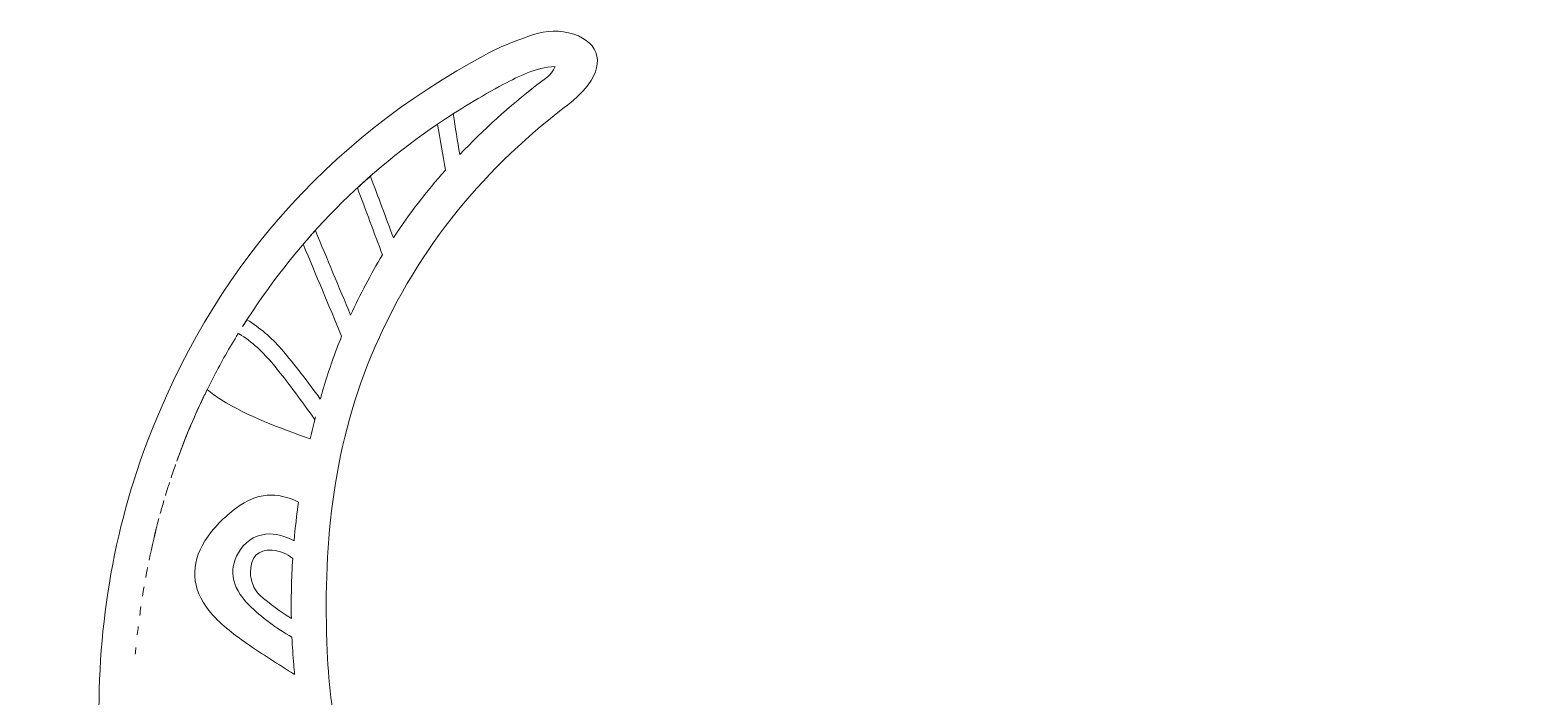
# Model space of a CAD drawing. Extents: x 316 to 1684, y -1896 to -103.
# Drawn here: x 316 to 911, y -371 to -103 of the extents above; entities that cross this region are included whole.
import ezdxf

# ---------------------------------------------------------------- set-up
doc = ezdxf.new("R2010")
doc.units = 0
doc.header["$MEASUREMENT"] = 0
doc.layers.add('Layer 1', color=7, linetype='Continuous')

# ---------------------------------------------------------------- blocks, each defined once
blk = doc.blocks.new('block 2')
at = {"layer": 'Layer 1', "lineweight": 0}
for points, knots in [([(1673.34, -762.19), (1662.42, -742.78), (1645.38, -729.84), (1626.13, -719.79), (1579.9, -695.65), (1530.89, -691.29), (1480.17, -700.46), (1472.26, -701.89), (1464.42, -703.7), (1456.37, -704.91), (1469.08, -697.31), (1482.2, -690.52), (1494.42, -682.22), (1597.01, -612.54), (1651.13, -515.77), (1656.09, -391.82), (1657.77, -349.83), (1651.93, -308.69), (1637.06, -269.34), (1611.07, -200.5), (1565.67, -148.18), (1500.72, -113.18), (1495.34, -110.26), (1489.49, -108.12), (1483.74, -105.96), (1478.61, -104.02), (1473.29, -103.35), (1467.76, -104.63), (1456.24, -107.26), (1452.69, -116.14), (1459.89, -125.56), (1462.54, -129.04), (1465.99, -132.02), (1469.48, -134.7), (1504.07, -161.2), (1530.16, -194), (1547, -234.47), (1562.92, -272.74), (1566.44, -312.54), (1564.66, -353.22), (1563.42, -381.55), (1557.91, -408.96), (1544.9, -434.47), (1526.94, -469.68), (1498.13, -493.38), (1462.73, -508.98), (1403.63, -535.05), (1341.45, -548.51), (1276.91, -549.25), (1244.48, -549.61), (1212.44, -543.11), (1181.42, -534.64), (1141.75, -523.78), (1102.93, -524.66), (1063.01, -531.94), (1042.09, -535.74), (1021.1, -537.48), (1000.09, -537.46), (1000.09, -537.46), (999.91, -537.46), (999.91, -537.46), (978.9, -537.48), (957.91, -535.74), (936.99, -531.94), (897.07, -524.66), (858.25, -523.78), (818.58, -534.64), (787.56, -543.11), (755.52, -549.61), (723.09, -549.25), (658.55, -548.51), (596.37, -535.05), (537.27, -508.98), (501.87, -493.38), (473.06, -469.68), (455.1, -434.47), (442.09, -408.96), (436.58, -381.55), (435.34, -353.22), (433.56, -312.54), (437.08, -272.74), (453, -234.47), (469.84, -194), (495.93, -161.2), (530.52, -134.7), (534.01, -132.02), (537.46, -129.04), (540.11, -125.56), (547.31, -116.14), (543.76, -107.26), (532.24, -104.63), (526.71, -103.35), (521.39, -104.02), (516.26, -105.96), (510.51, -108.12), (504.66, -110.26), (499.28, -113.18), (434.33, -148.18), (388.93, -200.5), (362.94, -269.34), (348.07, -308.69), (342.23, -349.83), (343.91, -391.82), (348.87, -515.77), (402.99, -612.54), (505.58, -682.22), (517.8, -690.52), (530.92, -697.31), (543.63, -704.91), (535.58, -703.7), (527.74, -701.89), (519.83, -700.46), (469.11, -691.29), (420.1, -695.65), (373.87, -719.79), (354.62, -729.84), (337.58, -742.78), (326.66, -762.19), (315.82, -781.5), (317.18, -798.64), (331.61, -815.49), (368.81, -858.94), (417.78, -881), (472.89, -890.53), (504.31, -895.96), (535.11, -888.26), (565.83, -882.51), (590.21, -877.94), (614, -870.13), (639.08, -869.18), (649.66, -868.8), (660.2, -868.1), (670.74, -869.82), (672.19, -870.05), (673.96, -870.13), (674.55, -871.64), (675.23, -873.37), (673.43, -874.11), (672.36, -875.01), (668.06, -878.69), (663.71, -882.32), (659.38, -885.99), (620.72, -918.68), (588.9, -956.77), (568.23, -1003.36), (540.49, -1065.86), (541.29, -1129.7), (560.55, -1194.12), (578.08, -1252.81), (607.58, -1305.64), (640.94, -1356.5), (684.92, -1423.6), (735.47, -1485.8), (785.51, -1548.36), (833.7, -1608.6), (882.43, -1668.47), (924.51, -1733.29), (952.78, -1776.85), (977.69, -1822.09), (992.65, -1872.18), (994.88, -1879.62), (997.22, -1887), (999.91, -1895.77), (999.93, -1895.86), (999.96, -1895.94), (999.99, -1896.03), (999.99, -1896.01), (1000, -1896.01), (1000, -1896), (1000, -1896.01), (1000.01, -1896.01), (1000.01, -1896.03), (1000.04, -1895.94), (1000.07, -1895.86), (1000.09, -1895.77), (1002.78, -1887), (1005.12, -1879.62), (1007.35, -1872.18), (1022.31, -1822.09), (1047.22, -1776.85), (1075.49, -1733.29), (1117.57, -1668.47), (1166.3, -1608.6), (1214.49, -1548.36), (1264.53, -1485.8), (1315.08, -1423.6), (1359.06, -1356.5), (1392.42, -1305.64), (1421.92, -1252.81), (1439.45, -1194.12), (1458.71, -1129.7), (1459.51, -1065.86), (1431.77, -1003.36), (1411.1, -956.77), (1379.28, -918.68), (1340.62, -885.99), (1336.29, -882.32), (1331.94, -878.69), (1327.64, -875.01), (1326.57, -874.11), (1324.77, -873.37), (1325.45, -871.64), (1326.04, -870.13), (1327.81, -870.05), (1329.26, -869.82), (1339.8, -868.1), (1350.34, -868.8), (1360.92, -869.18), (1386, -870.13), (1409.79, -877.94), (1434.17, -882.51), (1464.89, -888.26), (1495.69, -895.96), (1527.11, -890.53), (1582.22, -881), (1631.19, -858.94), (1668.39, -815.49), (1682.82, -798.64), (1684.18, -781.5), (1673.34, -762.19)], [0, 0, 0, 0, 1, 1, 1, 2, 2, 2, 3, 3, 3, 4, 4, 4, 5, 5, 5, 6, 6, 6, 7, 7, 7, 8, 8, 8, 9, 9, 9, 10, 10, 10, 11, 11, 11, 12, 12, 12, 13, 13, 13, 14, 14, 14, 15, 15, 15, 16, 16, 16, 17, 17, 17, 18, 18, 18, 19, 19, 19, 20, 20, 20, 21, 21, 21, 22, 22, 22, 23, 23, 23, 24, 24, 24, 25, 25, 25, 26, 26, 26, 27, 27, 27, 28, 28, 28, 29, 29, 29, 30, 30, 30, 31, 31, 31, 32, 32, 32, 33, 33, 33, 34, 34, 34, 35, 35, 35, 36, 36, 36, 37, 37, 37, 38, 38, 38, 39, 39, 39, 40, 40, 40, 41, 41, 41, 42, 42, 42, 43, 43, 43, 44, 44, 44, 45, 45, 45, 46, 46, 46, 47, 47, 47, 48, 48, 48, 49, 49, 49, 50, 50, 50, 51, 51, 51, 52, 52, 52, 53, 53, 53, 54, 54, 54, 55, 55, 55, 56, 56, 56, 57, 57, 57, 58, 58, 58, 59, 59, 59, 60, 60, 60, 61, 61, 61, 62, 62, 62, 63, 63, 63, 64, 64, 64, 65, 65, 65, 66, 66, 66, 67, 67, 67, 68, 68, 68, 69, 69, 69, 70, 70, 70, 71, 71, 71, 72, 72, 72, 73, 73, 73, 73]), ([(479.68, -141.32), (488.11, -135.56), (496.94, -130.23), (506.16, -125.31), (512.36, -121.99), (518.73, -118.68), (526.88, -118.15), (525.24, -122.17), (522.03, -123.55), (519.52, -125.52), (508.36, -134.27), (498.01, -143.59), (488.55, -153.56), (487.68, -148.12), (486.79, -142.66), (485.92, -137.22), (483.82, -138.56), (481.73, -139.92), (479.68, -141.32), (480.73, -147.48), (481.78, -153.64), (482.83, -159.81), (475.19, -168.39), (468.21, -177.43), (461.92, -186.94), (458.83, -178.71), (455.74, -170.5), (452.65, -162.26), (450.9, -163.8), (449.17, -165.35), (447.46, -166.94), (450.81, -175.92), (454.17, -184.91), (457.53, -193.89), (452.8, -201.64), (448.52, -209.69), (444.73, -218.08), (440.01, -206.73), (435.28, -195.39), (430.56, -184.04), (428.9, -185.87), (427.29, -187.72), (425.69, -189.6), (430.83, -201.92), (435.96, -214.23), (441.11, -226.56), (438.45, -233.12), (436.06, -239.89), (433.99, -246.84), (433.5, -248.48), (433.02, -250.14), (432.56, -251.79), (427.59, -244.87), (422.39, -238.14), (416.88, -231.63), (412.94, -227), (408.24, -223.18), (403.12, -219.91), (402.53, -220.82), (401.93, -221.73), (401.34, -222.64), (422, -189.87), (448.09, -162.77), (479.68, -141.32)], [0, 0, 0, 0, 1, 1, 1, 2, 2, 2, 3, 3, 3, 4, 4, 4, 5, 5, 5, 6, 6, 6, 7, 7, 7, 8, 8, 8, 9, 9, 9, 10, 10, 10, 11, 11, 11, 12, 12, 12, 13, 13, 13, 14, 14, 14, 15, 15, 15, 16, 16, 16, 17, 17, 17, 18, 18, 18, 19, 19, 19, 20, 20, 20, 21, 21, 21, 21]), ([(399.61, -225.4), (400.06, -225.65), (400.49, -225.92), (400.93, -226.2), (406.14, -229.53), (410.5, -233.91), (414.38, -238.72), (419.97, -245.64), (425.25, -252.79), (430.34, -260.08), (430.44, -259.69), (430.55, -259.29), (430.65, -258.91), (429.88, -261.87), (429.16, -264.84), (428.49, -267.82), (416.05, -263.24), (403.75, -258.92), (392.6, -251.96), (390.63, -250.73), (388.83, -249.37), (387.16, -247.89), (386.33, -249.54), (385.55, -251.21), (384.77, -252.88), (384.77, -252.88), (384.77, -252.88), (384.77, -252.88), (384.65, -253.12), (384.53, -253.37), (384.42, -253.61), (384.42, -253.62), (384.42, -253.62), (384.43, -253.62), (380.88, -261.24), (377.7, -268.95), (374.9, -276.78), (378.03, -268.04), (381.6, -259.43), (385.66, -250.96), (385.35, -251.6), (385.07, -252.24), (384.77, -252.88), (385.07, -252.24), (385.38, -251.61), (385.68, -250.98), (385.67, -250.97), (385.67, -250.97), (385.66, -250.96), (388.38, -245.28), (391.3, -239.65), (394.46, -234.09), (396.14, -231.14), (397.85, -228.26), (399.61, -225.4)], [0, 0, 0, 0, 1, 1, 1, 2, 2, 2, 3, 3, 3, 4, 4, 4, 5, 5, 5, 6, 6, 6, 7, 7, 7, 8, 8, 8, 9, 9, 9, 10, 10, 10, 11, 11, 11, 12, 12, 12, 13, 13, 13, 14, 14, 14, 15, 15, 15, 16, 16, 16, 17, 17, 17, 18, 18, 18, 18]), ([(374.45, -278.01), (373.81, -279.82), (373.2, -281.64), (372.59, -283.47), (373.2, -281.64), (373.81, -279.82), (374.45, -278.01)], [0, 0, 0, 0, 1, 1, 1, 2, 2, 2, 2]), ([(372, -285.28), (371.44, -287.02), (370.89, -288.77), (370.36, -290.53), (370.89, -288.77), (371.44, -287.02), (372, -285.28)], [0, 0, 0, 0, 1, 1, 1, 2, 2, 2, 2]), ([(398.89, -295.48), (406.94, -289.37), (415.22, -288.91), (423.81, -293.17), (423.08, -298.34), (422.47, -303.51), (422.02, -308.71), (419.15, -307.14), (415.93, -306.18), (412.33, -305.95), (407.38, -306.1), (403.37, -308.08), (400.51, -312.2), (395.57, -319.33), (396.52, -327.09), (403.83, -334.45), (409.05, -339.7), (414.92, -343.87), (421.17, -347.42), (421.31, -351.12), (421.55, -354.82), (421.86, -358.52), (421.97, -359.82), (422.08, -361.12), (422.22, -362.42), (415.72, -358.4), (409.3, -354.27), (403, -349.95), (397.44, -346.12), (392.08, -341.99), (387.79, -336.68), (380.84, -328.06), (380.26, -318.13), (386.22, -308.76), (389.57, -303.5), (393.93, -299.24), (398.89, -295.48)], [0, 0, 0, 0, 1, 1, 1, 2, 2, 2, 3, 3, 3, 4, 4, 4, 5, 5, 5, 6, 6, 6, 7, 7, 7, 8, 8, 8, 9, 9, 9, 10, 10, 10, 11, 11, 11, 12, 12, 12, 12]), ([(369.76, -292.56), (369.25, -294.29), (368.75, -296.02), (368.27, -297.76), (368.75, -296.02), (369.25, -294.29), (369.76, -292.56)], [0, 0, 0, 0, 1, 1, 1, 2, 2, 2, 2]), ([(367.75, -299.74), (366.28, -305.27), (364.97, -310.85), (363.81, -316.47), (364.96, -310.85), (366.28, -305.27), (367.75, -299.74)], [0, 0, 0, 0, 1, 1, 1, 2, 2, 2, 2]), ([(420.92, -339.96), (416.49, -337.18), (412.22, -334.12), (408.3, -330.57), (405.47, -328.01), (404.67, -324.46), (404.45, -321.72), (404.44, -315.1), (407.53, -312.18), (413.19, -312.51), (416.42, -312.69), (419.15, -313.93), (421.48, -315.84), (420.96, -323.84), (420.78, -331.89), (420.92, -339.96)], [0, 0, 0, 0, 1, 1, 1, 2, 2, 2, 3, 3, 3, 4, 4, 4, 5, 5, 5, 5]), ([(363.18, -319.47), (362.92, -320.81), (362.68, -322.15), (362.44, -323.49), (362.68, -322.15), (362.92, -320.81), (363.18, -319.47)], [0, 0, 0, 0, 1, 1, 1, 2, 2, 2, 2]), ([(361.76, -327.25), (361.55, -328.5), (361.35, -329.76), (361.15, -331.01), (361.35, -329.76), (361.55, -328.5), (361.76, -327.25)], [0, 0, 0, 0, 1, 1, 1, 2, 2, 2, 2]), ([(360.52, -335.13), (360.34, -336.32), (360.18, -337.5), (360.02, -338.69), (360.18, -337.5), (360.34, -336.32), (360.52, -335.13)], [0, 0, 0, 0, 1, 1, 1, 2, 2, 2, 2]), ([(359.44, -343.17), (359.31, -344.26), (359.17, -345.35), (359.05, -346.44), (359.17, -345.35), (359.31, -344.26), (359.44, -343.17)], [0, 0, 0, 0, 1, 1, 1, 2, 2, 2, 2]), ([(358.52, -351.58), (358.43, -352.47), (358.33, -353.37), (358.25, -354.26), (358.33, -353.37), (358.43, -352.47), (358.52, -351.58)], [0, 0, 0, 0, 1, 1, 1, 2, 2, 2, 2])]:
    blk.add_open_spline(points, degree=3, knots=knots, dxfattribs=at)

msp = doc.modelspace()

# ---------------------------------------------------------------- block references
at = {"layer": 'Layer 1'}
msp.add_blockref('block 2', (0, 0), dxfattribs=at)

doc.saveas('drawing.dxf')
